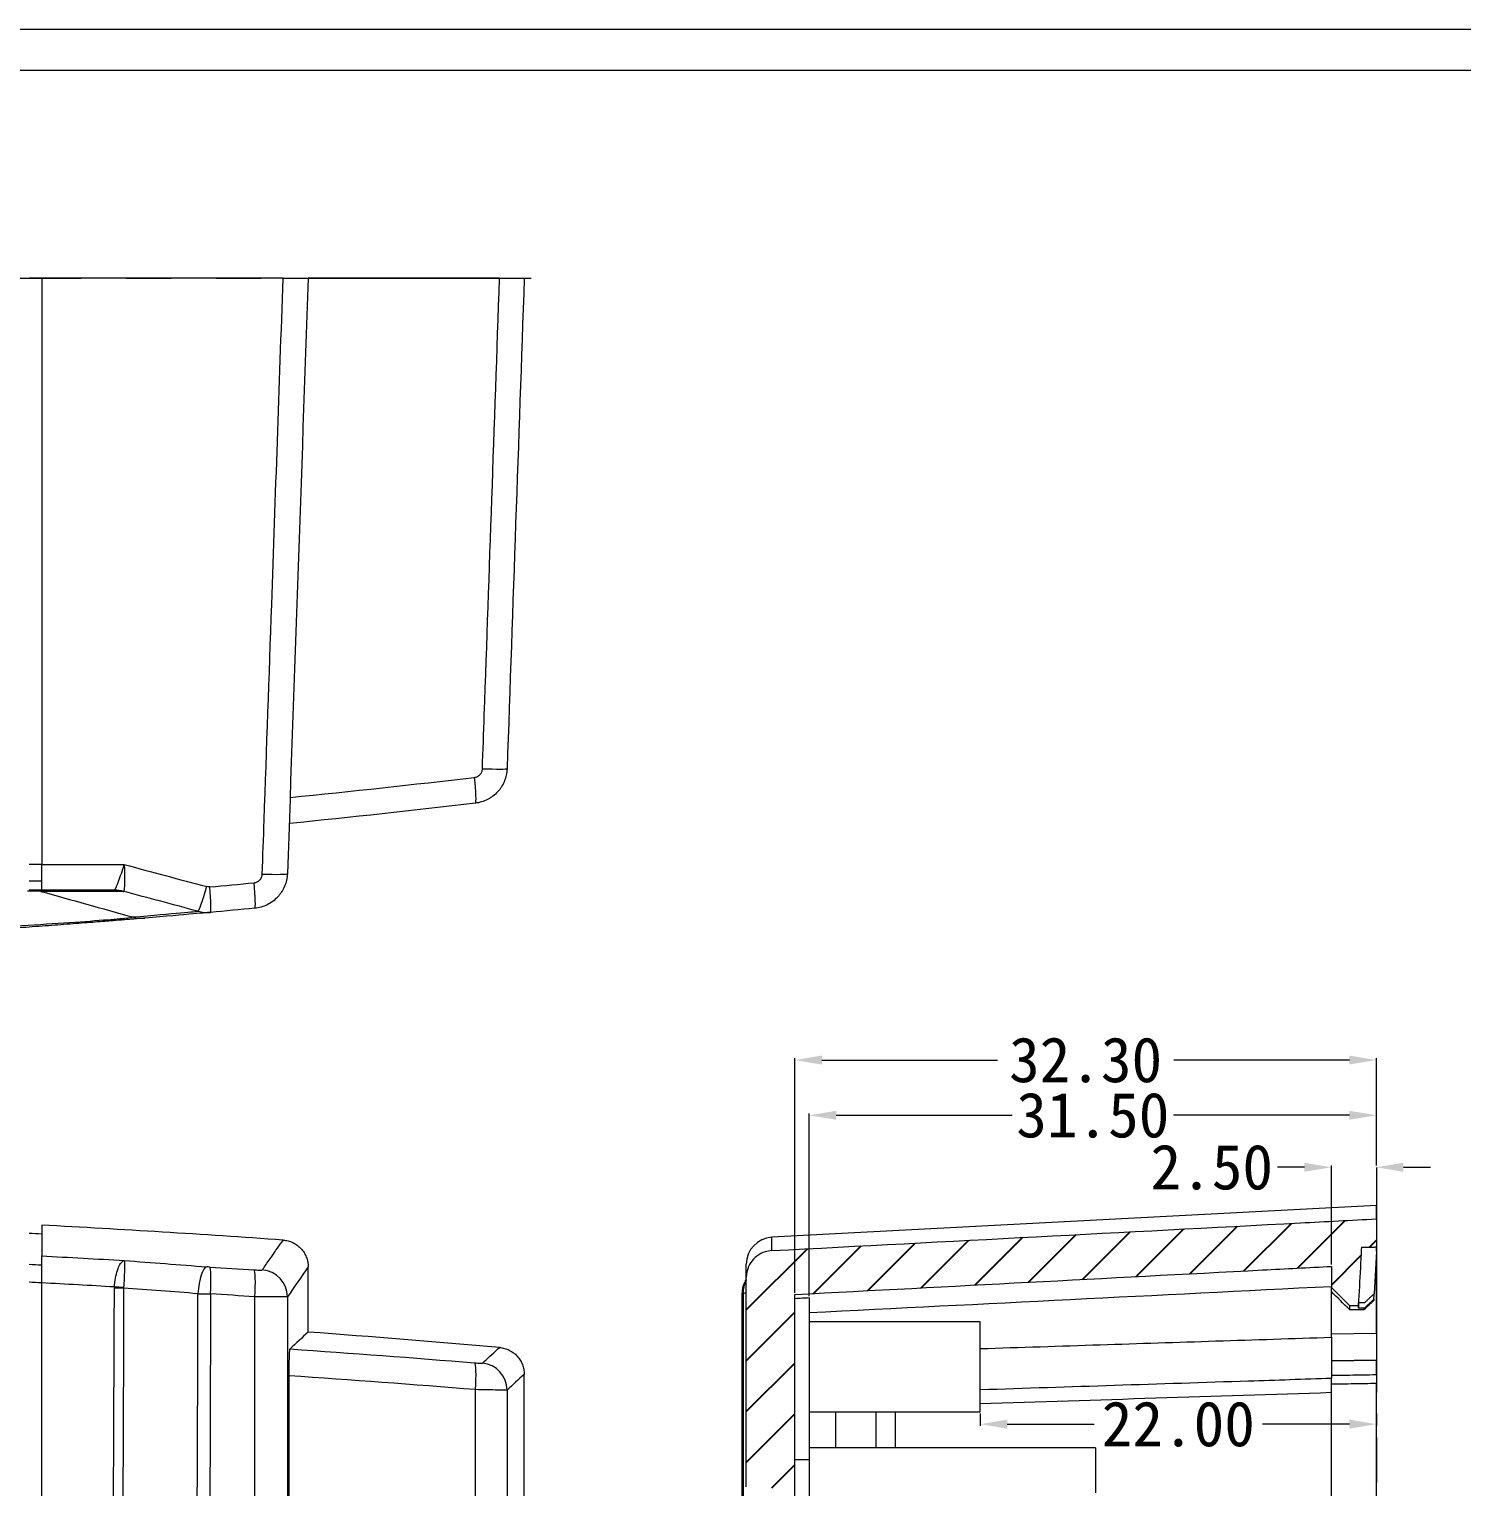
# Model space of a CAD drawing. Extents: x 28 to 864, y 245 to 592.
# Drawn here: x 186.6 to 266.2, y 510.8 to 591.8 of the extents above; entities that cross this region are included whole.
import ezdxf

# ---------------------------------------------------------------- set-up
doc = ezdxf.new("R2010")
doc.units = 0
doc.header["$MEASUREMENT"] = 0
doc.linetypes.add('PHANTOM', pattern=[2.5, 1.25, -0.25, 0.25, -0.25, 0.25, -0.25])
doc.layers.add('10', color=7, linetype='Continuous')
doc.dimstyles.new('2', dxfattribs={"dimtxt": 2.5, "dimasz": 1.5, "dimexe": 0.1, "dimexo": 0.1, "dimgap": 0.1, "dimtad": 0, "dimzin": 0, "dimdsep": 46, "dimtxsty": 'Standard', "dimcen": 0, "dimclrd": 4, "dimclre": 4, "dimclrt": 3, "dimadec": 1, "dimazin": 0, "dimtfac": 1, "dimtofl": 0, "dimtmove": 0, "dimatfit": 3, "dimfxl": 0.18, "dimtolj": 1, "dimtzin": 0, "dimlwd": 9, "dimlwe": 9, "dimarcsym": 0})

# ---------------------------------------------------------------- blocks, each defined once
blk = doc.blocks.new('HATCH1')
at = {"color": 200, "linetype": 'Continuous'}
for p, q in [((258.436, 522.199), (261.084, 524.843)), ((261.423, 522.355), (264.07, 525)), ((264.41, 522.512), (267.057, 525.157)), ((267.396, 522.669), (270.044, 525.313)), ((270.383, 522.825), (273.031, 525.47)), ((273.37, 522.982), (276.017, 525.627)), ((242.751, 520.663), (246.15, 524.06)), ((246.49, 521.572), (249.137, 524.217)), ((249.476, 521.729), (252.124, 524.373)), ((252.463, 521.885), (255.11, 524.53)), ((255.45, 522.042), (258.097, 524.687)), ((277.37, 524.151), (277.751, 524.531)), ((275.251, 522.034), (276.895, 523.677)), ((242.751, 517.836), (245.451, 520.534)), ((242.751, 515.009), (245.451, 517.707)), ((242.751, 512.182), (245.451, 514.88)), ((244.177, 510.78), (245.451, 512.053)), ((244.951, 508.726), (245.451, 509.226)), ((244.951, 505.899), (245.451, 506.399)), ((244.951, 463.494), (246.251, 464.793)), ((243.751, 459.468), (246.251, 461.966)), ((243.751, 456.641), (246.251, 459.139)), ((243.751, 453.814), (246.251, 456.312)), ((243.751, 450.987), (246.251, 453.485)), ((243.751, 448.16), (246.251, 450.658)), ((242.709, 447.12), (243.216, 447.626)), ((246.046, 447.626), (246.251, 447.831)), ((242.681, 444.264), (245.294, 446.875)), ((242.652, 441.409), (245.265, 444.019)), ((242.624, 438.553), (245.235, 441.162)), ((242.595, 435.698), (245.205, 438.306)), ((242.566, 432.842), (245.176, 435.449)), ((242.533, 429.981), (245.146, 432.592)), ((242.5, 427.121), (245.117, 429.736)), ((242.467, 424.261), (245.087, 426.879)), ((242.434, 421.401), (245.052, 424.017)), ((242.4, 418.541), (245.015, 421.153)), ((242.369, 415.683), (244.978, 418.29)), ((242.342, 412.829), (244.942, 415.426)), ((242.323, 409.983), (244.905, 412.562)), ((242.305, 407.138), (244.868, 409.698)), ((242.298, 404.304), (244.831, 406.834)), ((242.292, 401.471), (244.801, 403.977)), ((242.292, 398.643), (244.801, 401.15)), ((242.292, 395.816), (244.801, 398.323)), ((242.292, 392.989), (244.801, 395.496)), ((242.292, 390.162), (244.801, 392.669)), ((242.292, 387.335), (244.801, 389.842)), ((242.292, 384.508), (244.801, 387.015)), ((242.292, 381.681), (244.801, 384.188)), ((242.292, 378.854), (244.801, 381.361)), ((242.292, 376.027), (244.801, 378.534)), ((242.292, 373.2), (244.801, 375.707)), ((242.292, 370.373), (244.801, 372.88)), ((242.292, 367.546), (244.801, 370.053)), ((242.292, 364.719), (244.801, 367.226)), ((242.292, 361.892), (244.801, 364.399)), ((242.545, 359.318), (244.801, 361.572)), ((243.009, 356.955), (245.109, 359.052)), ((243.583, 354.702), (245.573, 356.689)), ((244.696, 352.986), (246.48, 354.768)), ((245.808, 351.27), (247.592, 353.053)), ((247.135, 349.768), (248.907, 351.539)), ((248.802, 348.607), (250.574, 350.377)), ((250.47, 347.446), (252.259, 349.234)), ((252.504, 346.651), (254.555, 348.7)), ((254.799, 346.117), (256.852, 348.168)), ((257.162, 345.651), (259.586, 348.072)), ((259.896, 345.555), (262.32, 347.976)), ((262.63, 345.459), (265.128, 347.954)), ((265.364, 345.364), (267.957, 347.954)), ((268.098, 345.268), (270.787, 347.954)), ((275.394, 346.902), (276.447, 347.954)), ((276.684, 345.364), (277.751, 346.429))]:
    blk.add_line(p, q, dxfattribs=at)
blk = doc.blocks.new('*D217')
at = {"color": 4, "linetype": 'Continuous', "lineweight": 9}
blk.add_line((76.93, 577.983), (69.696, 577.983), dxfattribs=at)
for start, end in [(189.20734, 194.82037), (257.18435, 262.79739)]:
    blk.add_arc((79.141, 577.983), 9.344, start, end, dxfattribs=at)
for points in [[(69.668, 576.468), (70.166, 576.508), (69.796, 577.983)], [(77.981, 568.962), (77.958, 568.463), (79.468, 568.645)]]:
    blk.add_solid(points, dxfattribs=at)
at = {"layer": 'Defpoints', "color": 0, "linetype": 'Continuous', "lineweight": 9}
for p in [(77.03, 577.983), (79.141, 577.983), (216.256, 577.983), (71.103, 573.217), (80.095, 550.73)]:
    blk.add_point(p, dxfattribs=at)
at = {"color": 3, "linetype": 'Continuous', "lineweight": 9, "insert": (72.65, 571.261), "char_height": 2.5, "attachment_point": 5, "rotation": 316.00236}
blk.add_mtext('\\A1;92.0°', dxfattribs=at)
blk = doc.blocks.new('*D242')
at = {"color": 4, "linetype": 'Continuous', "lineweight": 9}
for p, q in [((257.477, 528.585), (255.977, 528.585)), ((258.977, 523.181), (258.977, 528.685)), ((261.477, 528.677), (261.477, 528.685)), ((262.977, 528.585), (264.477, 528.585))]:
    blk.add_line(p, q, dxfattribs=at)
for points in [[(257.477, 528.835), (257.477, 528.335), (258.977, 528.585)], [(262.977, 528.835), (262.977, 528.335), (261.477, 528.585)]]:
    blk.add_solid(points, dxfattribs=at)
at = {"layer": 'Defpoints', "color": 0, "linetype": 'Continuous', "lineweight": 9}
for p in [(258.977, 528.585), (261.477, 528.577), (258.977, 523.081)]:
    blk.add_point(p, dxfattribs=at)
at = {"color": 3, "linetype": 'Continuous', "lineweight": 9, "insert": (252.336, 528.585), "char_height": 2.5, "attachment_point": 5}
blk.add_mtext('\\A1;2.50', dxfattribs=at)
blk = doc.blocks.new('*D243')
at = {"color": 4, "linetype": 'Continuous', "lineweight": 9}
for p, q in [((229.977, 521.426), (229.977, 531.574)), ((231.477, 531.474), (241.252, 531.474)), ((259.977, 531.474), (250.202, 531.474)), ((261.477, 528.677), (261.477, 531.574))]:
    blk.add_line(p, q, dxfattribs=at)
for points in [[(231.477, 531.724), (231.477, 531.224), (229.977, 531.474)], [(259.977, 531.724), (259.977, 531.224), (261.477, 531.474)]]:
    blk.add_solid(points, dxfattribs=at)
at = {"layer": 'Defpoints', "color": 0, "linetype": 'Continuous', "lineweight": 9}
for p in [(261.477, 531.474), (261.477, 528.577), (229.977, 521.326)]:
    blk.add_point(p, dxfattribs=at)
at = {"color": 3, "linetype": 'Continuous', "lineweight": 9, "insert": (245.727, 531.474), "char_height": 2.5, "attachment_point": 5}
blk.add_mtext('\\A1;31.50', dxfattribs=at)
blk = doc.blocks.new('*D244')
at = {"color": 4, "linetype": 'Continuous', "lineweight": 9}
for p, q in [((229.177, 521.617), (229.177, 534.642)), ((230.677, 534.542), (240.436, 534.542)), ((259.977, 534.542), (250.219, 534.542)), ((261.477, 528.677), (261.477, 534.642))]:
    blk.add_line(p, q, dxfattribs=at)
for points in [[(230.677, 534.792), (230.677, 534.292), (229.177, 534.542)], [(259.977, 534.792), (259.977, 534.292), (261.477, 534.542)]]:
    blk.add_solid(points, dxfattribs=at)
at = {"layer": 'Defpoints', "color": 0, "linetype": 'Continuous', "lineweight": 9}
for p in [(261.477, 534.542), (261.477, 528.577), (229.177, 521.517)]:
    blk.add_point(p, dxfattribs=at)
at = {"color": 3, "linetype": 'Continuous', "lineweight": 9, "insert": (245.327, 534.542), "char_height": 2.5, "attachment_point": 5}
blk.add_mtext('\\A1;32.30', dxfattribs=at)
blk = doc.blocks.new('*D245')
at = {"color": 4, "linetype": 'Continuous', "lineweight": 9}
for p, q in [((239.477, 514.904), (239.477, 514.213)), ((240.977, 514.313), (245.794, 514.313)), ((259.977, 514.313), (255.161, 514.313)), ((261.477, 514.904), (261.477, 514.213))]:
    blk.add_line(p, q, dxfattribs=at)
for points in [[(240.977, 514.563), (240.977, 514.063), (239.477, 514.313)], [(259.977, 514.563), (259.977, 514.063), (261.477, 514.313)]]:
    blk.add_solid(points, dxfattribs=at)
at = {"layer": 'Defpoints', "color": 0, "linetype": 'Continuous', "lineweight": 9}
for p in [(239.477, 515.004), (261.477, 515.004), (261.477, 514.313)]:
    blk.add_point(p, dxfattribs=at)
at = {"color": 3, "linetype": 'Continuous', "lineweight": 9, "insert": (250.477, 514.313), "char_height": 2.5, "attachment_point": 5}
blk.add_mtext('\\A1;22.00', dxfattribs=at)

msp = doc.modelspace()

# ---------------------------------------------------------------- linework, layer by layer
at = {"color": 7, "linetype": 'Continuous', "lineweight": 9}
for p, q in [((27.995, 591.82), (505.055, 591.82)), ((30.266, 589.549), (502.783, 589.549))]:
    msp.add_line(p, q, dxfattribs=at)
at = {"layer": '10', "color": 1, "linetype": 'PHANTOM', "lineweight": 9, "ltscale": 10}
for p, q in [((77.03, 577.983), (216.256, 577.983)), ((261.477, 528.577), (261.477, 341.331))]:
    msp.add_line(p, q, dxfattribs=at)
at = {"layer": '10', "color": 7, "linetype": 'Continuous', "lineweight": 9}
for p, q in [((187.343, 577.983), (186.643, 577.983)), ((200.751, 577.983), (187.343, 577.983)), ((212.774, 577.983), (202.143, 577.983)), ((186.643, 545.431), (187.343, 545.431)), ((187.343, 545.405), (191.925, 545.405)), ((187.343, 544.483), (186.643, 544.483)), ((187.343, 543.983), (186.643, 543.983)), ((191.893, 543.915), (187.292, 543.915)), ((191.377, 543.983), (187.343, 543.983)), ((261.477, 526.454), (227.899, 524.694)), ((261.477, 525.718), (261.477, 526.454)), ((261.477, 525.718), (261.477, 524.157)), ((227.899, 523.956), (227.899, 524.694)), ((261.477, 523.925), (261.477, 524.157)), ((261.477, 523.925), (261.353, 521.561)), ((202.143, 519.427), (202.143, 523.045)), ((226.477, 522.457), (226.477, 523.196)), ((226.477, 510.83), (226.477, 522.457)), ((258.977, 523.081), (258.977, 521.914)), ((261.477, 519.372), (261.477, 522.524)), ((187.343, 463.803), (187.343, 522.162)), ((191.893, 521.877), (191.375, 521.878)), ((191.892, 521.902), (191.377, 521.936)), ((258.977, 521.681), (258.977, 521.914)), ((258.977, 519.143), (258.977, 521.681)), ((199.179, 360.908), (199.179, 521.394)), ((200.988, 521.388), (200.988, 360.908)), ((229.177, 505.954), (229.177, 521.517)), ((229.977, 521.326), (229.977, 512.354)), ((259.977, 520.913), (260.477, 520.913)), ((259.977, 520.913), (259.977, 520.68)), ((260.827, 521.063), (260.485, 521.063)), ((261.337, 521.255), (261.352, 521.53)), ((239.477, 520.004), (229.977, 520.004)), ((239.477, 515.004), (239.477, 520.004)), ((259.977, 520.68), (260.807, 520.68)), ((260.811, 520.754), (260.477, 520.754)), ((258.977, 519.332), (261.477, 519.372)), ((261.477, 519.372), (261.477, 517.877)), ((261.477, 517.877), (258.977, 517.836)), ((258.977, 517.829), (261.477, 517.873)), ((261.477, 517.873), (261.477, 517.877)), ((261.477, 517.066), (261.477, 517.873)), ((201.085, 492.104), (201.085, 517.001)), ((214.143, 492.104), (214.143, 517.081)), ((258.977, 516.082), (258.977, 516.85)), ((211.428, 492.104), (211.428, 516.23)), ((213.191, 516.209), (213.191, 492.104)), ((258.977, 493.604), (258.977, 516.082)), ((261.477, 353.34), (261.477, 516.568)), ((229.977, 515.004), (239.477, 515.004)), ((231.461, 513.004), (231.461, 515.004)), ((233.669, 515.004), (233.669, 513.004)), ((234.739, 515.004), (234.739, 513.004)), ((245.877, 513.004), (229.977, 513.004)), ((245.877, 513.004), (245.877, 510.504)), ((229.177, 512.353), (229.977, 512.353)), ((229.977, 512.353), (229.977, 505.954))]:
    msp.add_line(p, q, dxfattribs=at)
for centre, radius, start, end in [((146.643, -239.421), 765.374, 86.951768, 87.004243), ((146.643, -239.421), 765.875, 85.948784, 86.953762), ((227.977, 523.196), 1.5, 93, 180), ((146.643, -239.421), 762.67, 86.940948, 86.993609), ((-2118.587, 526.454), 2309.967, 356.381942, 359.886484), ((146.643, -239.421), 762.67, 86.637405, 86.940948), ((146.643, -239.421), 760.875, 85.013865, 85.816997)]:
    msp.add_arc(centre, radius, start, end, dxfattribs=at)
at = {"layer": '10', "color": 7, "linetype": 'Continuous', "lineweight": 9, "extrusion": (0, 0, -1)}
for centre, radius, start, end in [((-146.643, -239.421), 763.668, 93.002456, 93.055048), ((2118.587, 526.454), 2310.484, 180.113516, 183.618058)]:
    msp.add_arc(centre, radius, start, end, dxfattribs=at)
at = {"layer": '10', "color": 7, "linetype": 'Continuous', "lineweight": 9, "extrusion": (-6.70362e-16, -5.60665e-33, -1)}
msp.add_arc((-146.643, -239.421), 764.168, 93.05305, 93.397128, dxfattribs=at)
at = {"layer": '10', "color": 7, "linetype": 'Continuous', "lineweight": 9}
for centre, major_axis, ratio, start_param, end_param in [((211.251, 550.303), (0.177, -1.49), 0.080513, 0, 1.526093), ((211.692, 550.782), (1.499, -0.052), 0.032008, 4.799381, 6.283185), ((199.036, 544.472), (0.142, -1.493), 0.063448, 0, 1.51216), ((199.489, 544.952), (1.499, -0.052), 0.050015, 4.783431, 6.283185), ((186.776, 541.983), (0, 2), 0.998007, 6.021386, 6.283185), ((191.375, 541.983), (0, 2), 0.999998, 6.021386, 6.283185), ((191.377, 541.983), (0, 2), 0.997812, 6.022025, 6.283185), ((196.407, 544.258), (-0.388, -1.449), 0.076535, 0.000549, 1.537106), ((196.581, 544.243), (-0.135, 1.494), 0.060501, 3.141593, 4.654327), ((192.898, 544.423), (-0.167, 1.993), 0.998783, 2.796084, 3.141593), ((196.407, 521.559), (-0.119, -1.495), 0.2581, 3.195791, 4.732348), ((196.581, 521.547), (0.091, 1.497), 0.090166, 4.717877, 6.230611), ((199.036, 521.394), (-0.096, -1.497), 0.094582, 1.576837, 3.088997), ((199.489, 521.388), (1.231, -0.858), 0.99814, 0.609518, 2.109273), ((227.752, 521.559), (-0.426, 1.438), 0.963082, 7.060121, 7.575252), ((211.251, 516.23), (-0.122, -1.495), 0.117445, 1.580349, 3.106443), ((211.692, 516.209), (1.014, -1.105), 0.998879, 0.828894, 2.312698)]:
    msp.add_ellipse(centre, major_axis=major_axis, ratio=ratio, start_param=start_param, end_param=end_param, dxfattribs=at)
for points, knots in [([(187.343, 577.983), (187.343, 572.554), (187.343, 567.124), (187.343, 561.694), (187.343, 556.264), (187.343, 550.835), (187.343, 545.405)], [0, 0, 0, 0, 0.499991, 0.499991, 0.499991, 1, 1, 1, 1]), ([(199.592, 544.873), (199.627, 545.872), (199.662, 546.87), (199.697, 547.868), (199.837, 551.86), (199.977, 555.853), (200.116, 559.845), (200.328, 565.891), (200.539, 571.937), (200.751, 577.983)], [0, 0, 0, 0, 0.090439, 0.090439, 0.090439, 0.452194, 0.452194, 0.452194, 1, 1, 1, 1]), ([(200.751, 577.983), (200.918, 577.983), (201.085, 577.983), (201.239, 577.983), (201.393, 577.983), (201.538, 577.983), (201.661, 577.983), (201.784, 577.983), (201.889, 577.983), (201.968, 577.983), (202.047, 577.983), (202.101, 577.983), (202.126, 577.983), (202.137, 577.983), (202.143, 577.983)], [0, 0, 0, 0, 0.225047, 0.225047, 0.225047, 0.450104, 0.450104, 0.450104, 0.675042, 0.675042, 0.675042, 0.900079, 0.900079, 1, 1, 1, 1]), ([(211.821, 550.73), (211.856, 551.728), (211.891, 552.727), (211.926, 553.726), (212.065, 557.722), (212.205, 561.717), (212.345, 565.713), (212.488, 569.803), (212.631, 573.893), (212.774, 577.983)], [0, 0, 0, 0, 0.109953, 0.109953, 0.109953, 0.549767, 0.549767, 0.549767, 1, 1, 1, 1]), ([(212.774, 577.983), (212.941, 577.983), (213.108, 577.983), (213.261, 577.983), (213.414, 577.983), (213.557, 577.983), (213.679, 577.983), (213.8, 577.983), (213.903, 577.983), (213.979, 577.983), (214.056, 577.983), (214.107, 577.983), (214.13, 577.983), (214.134, 577.983), (214.139, 577.983), (214.143, 577.983)], [0, 0, 0, 0, 0.227586, 0.227586, 0.227586, 0.455181, 0.455181, 0.455181, 0.682643, 0.682643, 0.682643, 0.910063, 0.910063, 0.910063, 1, 1, 1, 1]), ([(211.379, 550.251), (211.438, 550.258), (211.495, 550.275), (211.574, 550.315), (211.6, 550.331), (211.647, 550.367), (211.668, 550.386), (211.729, 550.452), (211.761, 550.502), (211.806, 550.612), (211.819, 550.67), (211.821, 550.73)], [0, 0, 0, 0, 0.25, 0.25, 0.375, 0.375, 0.5, 0.5, 0.75, 0.75, 1, 1, 1, 1]), ([(213.191, 550.73), (213.187, 550.61), (213.172, 550.493), (213.123, 550.264), (213.088, 550.15), (212.998, 549.93), (212.943, 549.826), (212.849, 549.677), (212.815, 549.629), (212.743, 549.535), (212.705, 549.489), (212.584, 549.358), (212.497, 549.279), (212.357, 549.172), (212.308, 549.138), (212.208, 549.075), (212.156, 549.046), (211.998, 548.965), (211.889, 548.921), (211.664, 548.852), (211.547, 548.827), (211.428, 548.813)], [0, 0, 0, 0, 0.125, 0.125, 0.25, 0.25, 0.375, 0.375, 0.4375, 0.4375, 0.5, 0.5, 0.625, 0.625, 0.6875, 0.6875, 0.75, 0.75, 0.875, 0.875, 1, 1, 1, 1]), ([(187.343, 543.983), (187.343, 543.998), (187.343, 544.038), (187.343, 544.104), (187.343, 544.146), (187.343, 544.198), (187.343, 544.259), (187.343, 544.355), (187.343, 544.477), (187.343, 544.614), (187.343, 544.751), (187.343, 544.907), (187.343, 545.068), (187.343, 545.177), (187.343, 545.291), (187.343, 545.405)], [0, 0, 0, 0, 0.265124, 0.265124, 0.265124, 0.404049, 0.404049, 0.404049, 0.626669, 0.626669, 0.626669, 0.849304, 0.849304, 0.849304, 1, 1, 1, 1]), ([(191.377, 543.983), (191.39, 543.983), (191.412, 544.012), (191.44, 544.067), (191.469, 544.122), (191.506, 544.205), (191.547, 544.307), (191.589, 544.412), (191.636, 544.539), (191.686, 544.679), (191.736, 544.822), (191.79, 544.98), (191.842, 545.143), (191.865, 545.213), (191.887, 545.284), (191.91, 545.356), (191.915, 545.372), (191.92, 545.388), (191.925, 545.405)], [0, 0, 0, 0, 0.216421, 0.216421, 0.216421, 0.434616, 0.434616, 0.434616, 0.656283, 0.656283, 0.656283, 0.881954, 0.881954, 0.881954, 0.977762, 0.977762, 0.977762, 1, 1, 1, 1]), ([(191.925, 545.405), (191.925, 545.384), (191.926, 545.364), (191.927, 545.344), (191.929, 545.272), (191.931, 545.201), (191.932, 545.131), (191.936, 544.961), (191.938, 544.795), (191.938, 544.646), (191.938, 544.5), (191.937, 544.366), (191.933, 544.257), (191.93, 544.149), (191.924, 544.062), (191.917, 544.004), (191.91, 543.946), (191.902, 543.916), (191.892, 543.915)], [0, 0, 0, 0, 0.026344, 0.026344, 0.026344, 0.11808, 0.11808, 0.11808, 0.343743, 0.343743, 0.343743, 0.565401, 0.565401, 0.565401, 0.783587, 0.783587, 0.783587, 1, 1, 1, 1]), ([(199.139, 544.393), (199.2, 544.399), (199.258, 544.415), (199.339, 544.455), (199.365, 544.471), (199.413, 544.506), (199.436, 544.526), (199.477, 544.57), (199.496, 544.594), (199.528, 544.644), (199.542, 544.67), (199.577, 544.754), (199.59, 544.813), (199.592, 544.873)], [0, 0, 0, 0, 0.25, 0.25, 0.375, 0.375, 0.5, 0.5, 0.625, 0.625, 0.75, 0.75, 1, 1, 1, 1]), ([(200.988, 544.9), (200.984, 544.778), (200.968, 544.66), (200.93, 544.485), (200.915, 544.427), (200.879, 544.312), (200.858, 544.255), (200.788, 544.088), (200.733, 543.982), (200.635, 543.832), (200.6, 543.783), (200.526, 543.688), (200.486, 543.642), (200.363, 543.511), (200.273, 543.432), (200.081, 543.289), (199.976, 543.226), (199.761, 543.12), (199.649, 543.078), (199.419, 543.012), (199.299, 542.99), (199.179, 542.978)], [0, 0, 0, 0, 0.125, 0.125, 0.1875, 0.1875, 0.25, 0.25, 0.375, 0.375, 0.4375, 0.4375, 0.5, 0.5, 0.625, 0.625, 0.75, 0.75, 0.875, 0.875, 1, 1, 1, 1]), ([(192.381, 542.492), (193.566, 542.591), (194.454, 542.669), (195.661, 542.777), (195.98, 542.806), (196.018, 542.809)], [0, 0, 0, 0, 0.5, 0.5, 1, 1, 1, 1]), ([(196.717, 542.75), (196.678, 542.746), (196.358, 542.717), (195.146, 542.609), (194.255, 542.53), (193.065, 542.43)], [0, 0, 0, 0, 0.5, 0.5, 1, 1, 1, 1]), ([(185.533, 541.977), (186.479, 542.032), (187.393, 542.088), (189.115, 542.202), (189.895, 542.257), (191.175, 542.357), (191.64, 542.398), (192.237, 542.459), (192.365, 542.479), (192.381, 542.492)], [0, 0, 0, 0, 0.25, 0.25, 0.5, 0.5, 0.75, 0.75, 1, 1, 1, 1]), ([(193.065, 542.43), (193.04, 542.428), (192.984, 542.424), (192.801, 542.408), (192.674, 542.398), (192.461, 542.38), (192.416, 542.376), (192.32, 542.368), (192.168, 542.356), (191.878, 542.332), (191.604, 542.31), (191.382, 542.292), (191.305, 542.285), (191.146, 542.273), (191.064, 542.266), (190.64, 542.232), (190.268, 542.202), (189.665, 542.155), (189.457, 542.139), (189.027, 542.106), (188.804, 542.089), (188.126, 542.037), (187.659, 542.003), (186.701, 541.932), (186.21, 541.897), (185.71, 541.862)], [0, 0, 0, 0, 0.125, 0.125, 0.25, 0.25, 0.28125, 0.28125, 0.3125, 0.375, 0.4375, 0.4375, 0.46875, 0.46875, 0.5, 0.5, 0.625, 0.625, 0.6875, 0.6875, 0.75, 0.75, 0.875, 0.875, 1, 1, 1, 1]), ([(227.899, 523.956), (237.685, 524.47), (247.472, 524.983), (257.258, 525.496), (258.664, 525.57), (260.071, 525.644), (261.477, 525.718)], [0, 0, 0, 0, 0.87435, 0.87435, 0.87435, 1, 1, 1, 1]), ([(187.343, 525.372), (187.343, 525.087), (187.343, 524.802), (187.343, 524.517), (187.343, 524.232), (187.343, 523.947), (187.343, 523.662)], [0, 0, 0, 0, 0.499991, 0.499991, 0.499991, 1, 1, 1, 1]), ([(199.592, 522.882), (199.627, 522.932), (199.662, 522.982), (199.697, 523.032), (199.837, 523.232), (199.977, 523.432), (200.116, 523.632), (200.328, 523.935), (200.539, 524.238), (200.751, 524.54)], [0, 0, 0, 0, 0.090439, 0.090439, 0.090439, 0.452194, 0.452194, 0.452194, 1, 1, 1, 1]), ([(200.751, 524.54), (200.845, 524.534), (200.937, 524.518), (201.072, 524.483), (201.117, 524.469), (201.205, 524.436), (201.249, 524.418), (201.376, 524.357), (201.456, 524.309), (201.606, 524.199), (201.677, 524.136), (201.805, 523.999), (201.862, 523.925), (201.962, 523.767), (202.005, 523.682), (202.073, 523.508), (202.099, 523.419), (202.134, 523.234), (202.143, 523.139), (202.143, 523.045)], [0, 0, 0, 0, 0.125, 0.125, 0.1875, 0.1875, 0.25, 0.25, 0.375, 0.375, 0.5, 0.5, 0.625, 0.625, 0.75, 0.75, 0.875, 0.875, 1, 1, 1, 1]), ([(260.646, 524.143), (260.627, 523.765), (260.607, 523.388), (260.587, 523.01), (260.55, 522.311), (260.514, 521.612), (260.477, 520.913)], [0, 0, 0, 0, 0.35076, 0.35076, 0.35076, 1, 1, 1, 1]), ([(260.646, 524.143), (260.889, 524.147), (261.131, 524.151), (261.373, 524.156), (261.408, 524.156), (261.442, 524.157), (261.477, 524.157)], [0, 0, 0, 0, 0.874276, 0.874276, 0.874276, 1, 1, 1, 1]), ([(187.343, 522.162), (187.343, 522.195), (187.343, 522.228), (187.343, 522.261), (187.343, 522.429), (187.343, 522.598), (187.343, 522.753), (187.343, 522.85), (187.343, 522.943), (187.343, 523.029), (187.343, 523.167), (187.343, 523.289), (187.343, 523.386), (187.343, 523.484), (187.343, 523.559), (187.343, 523.605), (187.343, 523.637), (187.343, 523.656), (187.343, 523.662)], [0, 0, 0, 0, 0.04342, 0.04342, 0.04342, 0.266247, 0.266247, 0.266247, 0.40496, 0.40496, 0.40496, 0.627239, 0.627239, 0.627239, 0.849534, 0.849534, 0.849534, 1, 1, 1, 1]), ([(191.377, 521.936), (191.39, 522.103), (191.412, 522.271), (191.44, 522.427), (191.469, 522.583), (191.506, 522.731), (191.547, 522.859), (191.589, 522.988), (191.636, 523.1), (191.686, 523.186), (191.736, 523.274), (191.79, 523.337), (191.842, 523.372), (191.865, 523.387), (191.887, 523.397), (191.91, 523.401), (191.915, 523.403), (191.92, 523.403), (191.925, 523.404)], [0, 0, 0, 0, 0.216421, 0.216421, 0.216421, 0.434616, 0.434616, 0.434616, 0.656283, 0.656283, 0.656283, 0.881954, 0.881954, 0.881954, 0.977762, 0.977762, 0.977762, 1, 1, 1, 1]), ([(191.925, 523.404), (191.931, 523.382), (191.932, 523.366), (191.936, 523.327), (191.938, 523.26), (191.938, 523.169), (191.938, 523.08), (191.937, 522.965), (191.933, 522.833), (191.93, 522.703), (191.924, 522.553), (191.917, 522.395), (191.91, 522.238), (191.902, 522.069), (191.892, 521.902)], [0, 0, 0, 0, 0.11808, 0.11808, 0.343743, 0.343743, 0.343743, 0.565401, 0.565401, 0.565401, 0.783587, 0.783587, 0.783587, 1, 1, 1, 1]), ([(227.899, 523.956), (227.77, 523.949), (227.641, 523.926), (227.519, 523.886), (227.359, 523.835), (227.206, 523.756), (227.072, 523.654), (226.939, 523.553), (226.82, 523.427), (226.728, 523.287), (226.635, 523.148), (226.565, 522.99), (226.523, 522.827), (226.498, 522.725), (226.482, 522.619), (226.478, 522.514), (226.478, 522.495), (226.477, 522.476), (226.477, 522.457)], [0, 0, 0, 0, 0.170242, 0.170242, 0.170242, 0.392282, 0.392282, 0.392282, 0.61444, 0.61444, 0.61444, 0.836801, 0.836801, 0.836801, 0.974903, 0.974903, 0.974903, 1, 1, 1, 1]), ([(199.139, 522.888), (199.155, 522.887), (199.171, 522.886), (199.187, 522.885), (199.242, 522.882), (199.295, 522.88), (199.344, 522.878), (199.392, 522.876), (199.436, 522.875), (199.472, 522.874), (199.509, 522.874), (199.538, 522.875), (199.559, 522.876), (199.579, 522.877), (199.59, 522.879), (199.593, 522.883)], [0, 0, 0, 0, 0.066178, 0.066178, 0.066178, 0.299729, 0.299729, 0.299729, 0.53307, 0.53307, 0.53307, 0.766597, 0.766597, 0.766597, 1, 1, 1, 1]), ([(229.177, 521.517), (237.838, 521.972), (246.498, 522.426), (255.159, 522.88), (256.432, 522.947), (257.704, 523.014), (258.977, 523.081)], [0, 0, 0, 0, 0.871871, 0.871871, 0.871871, 1, 1, 1, 1]), ([(261.477, 523.023), (261.477, 523.018), (261.477, 523.005), (261.477, 522.983), (261.477, 522.96), (261.477, 522.929), (261.477, 522.891), (261.477, 522.853), (261.477, 522.808), (261.477, 522.758), (261.477, 522.709), (261.477, 522.654), (261.477, 522.599), (261.477, 522.574), (261.477, 522.549), (261.477, 522.524)], [0, 0, 0, 0, 0.224982, 0.224982, 0.224982, 0.449967, 0.449967, 0.449967, 0.674917, 0.674917, 0.674917, 0.899856, 0.899856, 0.899856, 1, 1, 1, 1]), ([(226.473, 522.36), (226.454, 522.331), (226.391, 522.224), (226.304, 522.026), (226.245, 521.78), (226.238, 521.62), (226.24, 521.55)], [0, 0, 0, 0, 0.121071, 0.436128, 0.757073, 1, 1, 1, 1]), ([(258.977, 521.914), (259.278, 521.613), (259.578, 521.312), (259.879, 521.011), (259.912, 520.979), (259.944, 520.946), (259.977, 520.913)], [0, 0, 0, 0, 0.901682, 0.901682, 0.901682, 1, 1, 1, 1]), ([(192.381, 376.98), (193.566, 401.062), (194.454, 425.151), (195.661, 473.345), (195.98, 497.449), (196.018, 521.56)], [0, 0, 0, 0, 0.5, 0.5, 1, 1, 1, 1]), ([(196.717, 521.547), (196.678, 497.432), (196.358, 473.325), (195.146, 425.124), (194.255, 401.032), (193.065, 376.946)], [0, 0, 0, 0, 0.5, 0.5, 1, 1, 1, 1]), ([(200.988, 521.388), (200.971, 521.382), (200.775, 521.379), (200.115, 521.381), (199.661, 521.386), (199.179, 521.394)], [0, 0, 0, 0, 0.5, 0.5, 1, 1, 1, 1]), ([(226.233, 521.55), (226.233, 518.473), (226.231, 510.992), (226.223, 499.115), (226.21, 485.926), (226.192, 472.757), (226.169, 459.608), (226.142, 446.479), (226.11, 433.369), (226.073, 420.278), (226.045, 411.538), (226.03, 407.16), (226.03, 407.14)], [0, 0, 0, 0, 0.080678, 0.196104, 0.311356, 0.426439, 0.541357, 0.656114, 0.770714, 0.885162, 0.999461, 1, 1, 1, 1]), ([(226.303, 521.56), (226.3, 497.449), (226.271, 473.345), (226.198, 440.665), (226.176, 432.083), (226.151, 423.502)], [0, 0, 0, 0, 0.737361, 0.737361, 1, 1, 1, 1]), ([(201.085, 517.001), (201.085, 517.168), (201.086, 517.336), (201.088, 517.493), (201.09, 517.65), (201.093, 517.8), (201.096, 517.93), (201.1, 518.06), (201.104, 518.173), (201.109, 518.261), (201.114, 518.35), (201.12, 518.415), (201.125, 518.453), (201.129, 518.474), (201.132, 518.487), (201.136, 518.49)], [0, 0, 0, 0, 0.218236, 0.218236, 0.218236, 0.436512, 0.436512, 0.436512, 0.654325, 0.654325, 0.654325, 0.873028, 0.873028, 0.873028, 1, 1, 1, 1]), ([(211.821, 517.702), (211.856, 517.734), (211.891, 517.766), (211.926, 517.798), (212.065, 517.926), (212.205, 518.054), (212.345, 518.182), (212.488, 518.313), (212.631, 518.444), (212.774, 518.575)], [0, 0, 0, 0, 0.109953, 0.109953, 0.109953, 0.549767, 0.549767, 0.549767, 1, 1, 1, 1]), ([(212.774, 518.575), (212.867, 518.567), (212.958, 518.55), (213.092, 518.513), (213.135, 518.498), (213.222, 518.465), (213.265, 518.447), (213.39, 518.385), (213.469, 518.337), (213.617, 518.226), (213.686, 518.163), (213.812, 518.026), (213.867, 517.953), (213.965, 517.796), (214.007, 517.712), (214.074, 517.539), (214.1, 517.451), (214.134, 517.268), (214.143, 517.175), (214.143, 517.081)], [0, 0, 0, 0, 0.125, 0.125, 0.1875, 0.1875, 0.25, 0.25, 0.375, 0.375, 0.5, 0.5, 0.625, 0.625, 0.75, 0.75, 0.875, 0.875, 1, 1, 1, 1]), ([(239.477, 518.51), (241.698, 518.582), (243.919, 518.654), (246.14, 518.726), (250.419, 518.865), (254.698, 519.004), (258.977, 519.143)], [0, 0, 0, 0, 0.341676, 0.341676, 0.341676, 1, 1, 1, 1]), ([(258.977, 519.143), (258.977, 518.564), (258.977, 517.998), (258.977, 517.158), (258.977, 516.893), (258.977, 516.85)], [0, 0, 0, 0, 0.5, 0.5, 1, 1, 1, 1]), ([(211.379, 517.723), (211.391, 517.722), (211.404, 517.721), (211.416, 517.72), (211.471, 517.716), (211.524, 517.712), (211.573, 517.709), (211.621, 517.706), (211.665, 517.703), (211.701, 517.702), (211.737, 517.7), (211.767, 517.699), (211.787, 517.699), (211.807, 517.699), (211.818, 517.699), (211.822, 517.703)], [0, 0, 0, 0, 0.051896, 0.051896, 0.051896, 0.289545, 0.289545, 0.289545, 0.526482, 0.526482, 0.526482, 0.763294, 0.763294, 0.763294, 1, 1, 1, 1]), ([(258.977, 516.85), (257.446, 516.801), (255.914, 516.751), (254.382, 516.701), (249.414, 516.54), (244.446, 516.378), (239.477, 516.217)], [0, 0, 0, 0, 0.235632, 0.235632, 0.235632, 1, 1, 1, 1]), ([(258.977, 517.026), (259.31, 517.032), (259.644, 517.037), (259.977, 517.042), (260.477, 517.05), (260.977, 517.058), (261.477, 517.066)], [0, 0, 0, 0, 0.399888, 0.399888, 0.399888, 1, 1, 1, 1]), ([(261.477, 517.066), (261.477, 517.062), (261.477, 517.047), (261.477, 517.024), (261.477, 517.001), (261.477, 516.969), (261.477, 516.93), (261.477, 516.892), (261.477, 516.846), (261.477, 516.796), (261.477, 516.746), (261.477, 516.691), (261.477, 516.636), (261.477, 516.613), (261.477, 516.591), (261.477, 516.568)], [0, 0, 0, 0, 0.227446, 0.227446, 0.227446, 0.454895, 0.454895, 0.454895, 0.682311, 0.682311, 0.682311, 0.909716, 0.909716, 0.909716, 1, 1, 1, 1]), ([(213.191, 516.209), (213.175, 516.205), (212.986, 516.205), (212.343, 516.213), (211.902, 516.22), (211.428, 516.23)], [0, 0, 0, 0, 0.5, 0.5, 1, 1, 1, 1]), ([(261.477, 516.568), (261.063, 516.562), (260.649, 516.555), (260.234, 516.548), (259.815, 516.542), (259.396, 516.535), (258.977, 516.528)], [0, 0, 0, 0, 0.497068, 0.497068, 0.497068, 1, 1, 1, 1])]:
    msp.add_open_spline(points, degree=3, knots=knots, dxfattribs=at)
for points, degree in [([(202.143, 577.983), (201.758, 566.955), (201.373, 555.927), (200.988, 544.9)], 3), ([(214.143, 577.983), (213.826, 568.899), (213.509, 559.814), (213.191, 550.73)], 3), ([(201.136, 549.135), (204.555, 549.475), (207.97, 549.847), (211.379, 550.251)], 3), ([(211.428, 548.813), (207.986, 548.405), (204.538, 548.029), (201.085, 547.685)], 3), ([(191.925, 545.405), (193.452, 544.996), (194.978, 544.588), (196.504, 544.18)], 3), ([(196.679, 544.165), (197.5, 544.239), (198.32, 544.315), (199.139, 544.393)], 3), ([(187.292, 543.915), (187.202, 543.923), (186.972, 543.93), (186.558, 543.932)], 3), ([(187.292, 543.915), (188.986, 543.441), (190.682, 542.967), (192.381, 542.492)], 3), ([(191.375, 543.983), (191.375, 543.983), (191.376, 543.983), (191.377, 543.983)], 3), ([(191.892, 543.915), (191.892, 543.915), (191.892, 543.915), (191.893, 543.915)], 3), ([(196.018, 542.809), (194.644, 543.178), (193.268, 543.546), (191.893, 543.915)], 3), ([(196.679, 544.165), (196.62, 544.16), (196.562, 544.165), (196.504, 544.18)], 3), ([(196.018, 542.809), (196.248, 542.748), (196.48, 542.728), (196.717, 542.75)], 3), ([(199.179, 542.978), (198.358, 542.9), (197.538, 542.824), (196.717, 542.75)], 3), ([(191.925, 523.404), (193.452, 523.292), (194.978, 523.175), (196.504, 523.054)], 3), ([(196.679, 523.042), (196.62, 523.045), (196.562, 523.049), (196.504, 523.054)], 3), ([(196.679, 523.042), (197.5, 522.992), (198.32, 522.941), (199.139, 522.888)], 3), ([(202.143, 523.045), (201.758, 522.493), (201.373, 521.94), (200.988, 521.388)], 3), ([(261.477, 522.524), (261.453, 522.523), (261.428, 522.523), (261.404, 522.522)], 3), ([(261.43, 523.022), (261.446, 523.022), (261.461, 523.022), (261.477, 523.022)], 3), ([(191.375, 521.878), (191.375, 521.897), (191.376, 521.916), (191.377, 521.936)], 3), ([(191.892, 521.902), (191.892, 521.893), (191.892, 521.885), (191.893, 521.877)], 3), ([(196.018, 521.56), (194.644, 521.669), (193.268, 521.775), (191.893, 521.877)], 3), ([(226.477, 521.611), (226.419, 521.594), (226.361, 521.577), (226.303, 521.56)], 3), ([(229.977, 520.516), (239.644, 521.001), (249.311, 521.485), (258.977, 521.97)], 3), ([(259.977, 520.68), (259.644, 521.013), (259.311, 521.347), (258.977, 521.681)], 3), ([(196.018, 521.56), (196.248, 521.555), (196.48, 521.551), (196.717, 521.547)], 3), ([(199.179, 521.394), (198.358, 521.446), (197.538, 521.497), (196.717, 521.547)], 3), ([(226.303, 521.56), (226.258, 521.556), (226.234, 521.555), (226.235, 521.549)], 3), ([(229.977, 521.326), (229.711, 521.312), (229.444, 521.298), (229.177, 521.284)], 3), ([(260.477, 520.754), (260.483, 520.857), (260.488, 520.96), (260.493, 521.063)], 3), ([(260.477, 520.914), (260.477, 520.863), (260.477, 520.81), (260.477, 520.754)], 3), ([(261.333, 521.18), (260.807, 520.68)], 1), ([(260.811, 520.754), (261.337, 521.255)], 1), ([(260.827, 521.063), (261.353, 521.561)], 1), ([(261.337, 521.255), (261.333, 521.18)], 1), ([(260.807, 520.68), (260.808, 520.705), (260.81, 520.73), (260.811, 520.754)], 3), ([(202.143, 519.427), (201.807, 519.115), (201.471, 518.803), (201.136, 518.49)], 3), ([(201.136, 518.49), (204.555, 518.256), (207.97, 518.001), (211.379, 517.723)], 3), ([(211.428, 516.23), (207.986, 516.509), (204.538, 516.766), (201.085, 517.001)], 3), ([(214.143, 517.081), (213.826, 516.791), (213.509, 516.5), (213.191, 516.209)], 3), ([(239.477, 515.457), (245.977, 515.665), (252.477, 515.874), (258.977, 516.082)], 3)]:
    msp.add_open_spline(points, degree=degree, dxfattribs=at)

# ---------------------------------------------------------------- block references
at = {"layer": '10', "color": 200, "linetype": 'Continuous', "lineweight": 9}
msp.add_blockref('HATCH1', (-16.273, 0), dxfattribs=at)

# ---------------------------------------------------------------- dimensions: what is measured, and where the dimension line sits
at = {"linetype": 'Continuous', "lineweight": 9}
dim = msp.add_angular_dim_2l(base=(71.103, 573.217), line1=((79.141, 577.983), (80.095, 550.73)), line2=((77.03, 577.983), (216.256, 577.983)), dimstyle='2', dxfattribs=at)
dim.commit()
dim.dimension.update_dxf_attribs({"geometry": '*D217', "text_midpoint": (72.65, 571.261)})
for base, p1, p2, picture, middle in [((261.477, 534.542), (229.177, 521.517), (261.477, 528.577), '*D244', (245.327, 534.542)), ((261.477, 531.474), (229.977, 521.326), (261.477, 528.577), '*D243', (245.727, 531.474)), ((258.977, 528.585), (261.477, 528.577), (258.977, 523.081), '*D242', (252.336, 528.585)), ((261.477, 514.313), (239.477, 515.004), (261.477, 515.004), '*D245', (250.477, 514.313))]:
    dim = msp.add_linear_dim(base=base, p1=p1, p2=p2, dimstyle='2', dxfattribs=at)
    dim.commit()
    dim.dimension.update_dxf_attribs({"geometry": picture, "text_midpoint": middle})

doc.saveas('drawing.dxf')
